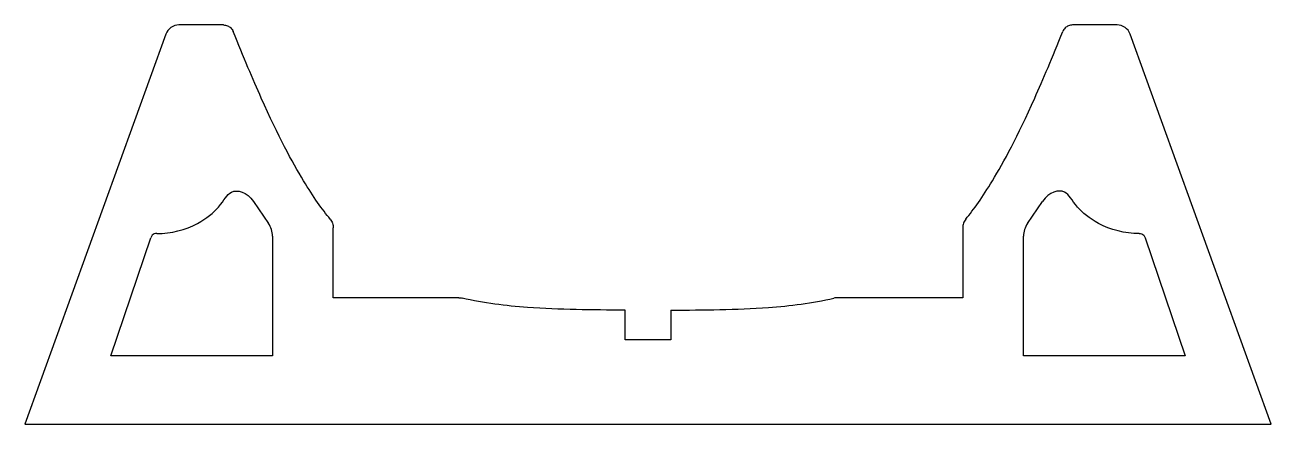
# Model space of a CAD drawing. Header units: millimetres. Extents: x -94 to 94, y -30 to 30.
import ezdxf

# ---------------------------------------------------------------- set-up
doc = ezdxf.new("R2010")
doc.units = ezdxf.units.MM
doc.layers.add('CUTOUTS', color=1, linetype='CONTINUOUS')
doc.layers.add('PERIMETER', color=5, linetype='CONTINUOUS')

msp = doc.modelspace()

# ---------------------------------------------------------------- linework, layer by layer
at = {"layer": 'CUTOUTS'}
for p, q in [((-59.42, 3.46), (-57.16, 0.16)), ((57.16, 0.16), (59.42, 3.46)), ((-56.56, -1.78), (-56.56, -19.77)), ((56.56, -19.77), (56.56, -1.78)), ((-80.91, -19.77), (-74.9, -1.99)), ((74.9, -1.99), (80.91, -19.77)), ((-56.56, -19.77), (-80.91, -19.77)), ((80.91, -19.77), (56.56, -19.77))]:
    msp.add_line(p, q, dxfattribs=at)
for centre, radius, start, end in [((-59.98, -1.78), 3.43, 0, 34.4141), ((59.98, -1.78), 3.42, 145.5859, 180)]:
    msp.add_arc(centre, radius, start, end, dxfattribs=at)
for points, knots in [([(-74, -1.36), (-71.86, -1.41), (-69.65, -0.79), (-67.86, 0.16), (-66.5, 0.88), (-65.42, 1.78), (-64.69, 2.62), (-63.8, 3.64), (-63.44, 4.54), (-62.74, 4.88), (-61.87, 5.3), (-60.41, 4.91), (-59.42, 3.46)], [-0.9708728, -0.9708728, -0.9708728, -0.9708728, -0.7158997, -0.7158997, -0.7158997, -0.5231573, -0.5231573, -0.5231573, -0.2889433, -0.2889433, -0.2889433, 0, 0, 0, 0]), ([(74, -1.36), (71.86, -1.41), (69.65, -0.79), (67.86, 0.16), (66.5, 0.88), (65.42, 1.78), (64.69, 2.62), (63.8, 3.64), (63.44, 4.54), (62.74, 4.88), (61.87, 5.3), (60.41, 4.91), (59.42, 3.46)], [-0.9708728, -0.9708728, -0.9708728, -0.9708728, -0.7158997, -0.7158997, -0.7158997, -0.5231573, -0.5231573, -0.5231573, -0.2889433, -0.2889433, -0.2889433, 0, 0, 0, 0]), ([(-74, -1.36), (-74.12, -1.36), (-74.24, -1.38), (-74.36, -1.42), (-74.47, -1.47), (-74.57, -1.53), (-74.66, -1.62), (-74.71, -1.67), (-74.76, -1.73), (-74.8, -1.79), (-74.84, -1.85), (-74.88, -1.92), (-74.9, -1.99)], [0, 0, 0, 0, 0.0390644, 0.0390644, 0.0390644, 0.0781289, 0.0781289, 0.0781289, 0.1025799, 0.1025799, 0.1025799, 0.1270309, 0.1270309, 0.1270309, 0.1270309]), ([(74, -1.36), (74.12, -1.36), (74.24, -1.38), (74.36, -1.42), (74.47, -1.47), (74.57, -1.53), (74.66, -1.62), (74.71, -1.67), (74.76, -1.73), (74.8, -1.79), (74.84, -1.85), (74.88, -1.92), (74.9, -1.99)], [0, 0, 0, 0, 0.0390644, 0.0390644, 0.0390644, 0.0781289, 0.0781289, 0.0781289, 0.1025799, 0.1025799, 0.1025799, 0.1270309, 0.1270309, 0.1270309, 0.1270309])]:
    msp.add_open_spline(points, degree=3, knots=knots, dxfattribs=at)
at = {"layer": 'PERIMETER'}
for p, q in [((-72.61, 28.66), (-93.85, -30.02)), ((-63.94, 30.02), (-70.66, 30.02)), ((70.66, 30.02), (63.94, 30.02)), ((93.85, -30.02), (72.61, 28.66)), ((-47.4, -11.03), (-47.4, -0.52)), ((47.4, -0.52), (47.4, -11.03)), ((-28.47, -11.03), (-47.4, -11.03)), ((47.4, -11.03), (28.47, -11.03)), ((-3.43, -17.37), (-3.43, -12.87)), ((3.42, -12.87), (3.42, -17.37)), ((3.42, -17.37), (-3.43, -17.37)), ((-93.85, -30.02), (93.85, -30.02))]:
    msp.add_line(p, q, dxfattribs=at)
for centre, radius, start, end in [((-70.66, 27.95), 2.07, 90, 160.0994), ((70.66, 27.95), 2.08, 19.9006, 90)]:
    msp.add_arc(centre, radius, start, end, dxfattribs=at)
for points, knots in [([(-63.94, 30.02), (-63.74, 30.02), (-63.54, 29.98), (-63.35, 29.91), (-63.16, 29.83), (-62.98, 29.71), (-62.84, 29.57), (-62.76, 29.5), (-62.69, 29.41), (-62.63, 29.32), (-62.57, 29.23), (-62.52, 29.14), (-62.48, 29.04)], [0, 0, 0, 0, 0.0585967, 0.0585967, 0.0585967, 0.1171933, 0.1171933, 0.1171933, 0.1478594, 0.1478594, 0.1478594, 0.1785255, 0.1785255, 0.1785255, 0.1785255]), ([(-47.86, 0.8), (-49.07, 2.28), (-50.39, 4.12), (-51.88, 6.57), (-53.64, 9.47), (-55.64, 13.21), (-58.25, 19.03), (-59.51, 21.83), (-60.91, 25.14), (-62.48, 29.04)], [0.0429113, 0.0429113, 0.0429113, 0.0429113, 0.3849332, 0.3849332, 0.3849332, 0.7895383, 0.7895383, 0.7895383, 0.9845489, 0.9845489, 0.9845489, 0.9845489]), ([(47.86, 0.8), (49.07, 2.28), (50.39, 4.12), (51.88, 6.57), (53.64, 9.47), (55.64, 13.21), (58.25, 19.03), (59.51, 21.83), (60.91, 25.14), (62.48, 29.04)], [0.0429113, 0.0429113, 0.0429113, 0.0429113, 0.3849332, 0.3849332, 0.3849332, 0.7895383, 0.7895383, 0.7895383, 0.9845489, 0.9845489, 0.9845489, 0.9845489]), ([(63.94, 30.02), (63.74, 30.02), (63.54, 29.98), (63.35, 29.91), (63.16, 29.83), (62.98, 29.71), (62.84, 29.57), (62.76, 29.5), (62.69, 29.41), (62.63, 29.32), (62.57, 29.23), (62.52, 29.14), (62.48, 29.04)], [0, 0, 0, 0, 0.0585967, 0.0585967, 0.0585967, 0.1171933, 0.1171933, 0.1171933, 0.1478594, 0.1478594, 0.1478594, 0.1785255, 0.1785255, 0.1785255, 0.1785255]), ([(-47.86, 0.8), (-47.71, 0.61), (-47.6, 0.4), (-47.52, 0.18), (-47.44, -0.04), (-47.4, -0.28), (-47.4, -0.52)], [0, 0, 0, 0, 0.0685969, 0.0685969, 0.0685969, 0.1371938, 0.1371938, 0.1371938, 0.1371938]), ([(47.86, 0.8), (47.71, 0.61), (47.6, 0.4), (47.52, 0.18), (47.44, -0.04), (47.4, -0.28), (47.4, -0.52)], [0, 0, 0, 0, 0.0685969, 0.0685969, 0.0685969, 0.1371938, 0.1371938, 0.1371938, 0.1371938]), ([(-28.47, -11.03), (-28.39, -11.03), (-28.32, -11.03), (-28.24, -11.04), (-28.16, -11.05), (-28.09, -11.06), (-28.01, -11.08)], [0, 0, 0, 0, 0.02219751, 0.02219751, 0.02219751, 0.04439502, 0.04439502, 0.04439502, 0.04439502]), ([(-3.43, -12.87), (-3.45, -12.87), (-3.48, -12.87), (-3.5, -12.87), (-8.4, -12.87), (-13.27, -12.84), (-18.14, -12.48), (-21.43, -12.24), (-24.71, -11.82), (-28.01, -11.08)], [-0.0030183, -0.0030183, -0.0030183, -0.0030183, 0, 0, 0, 0.591756, 0.591756, 0.591756, 0.9913153, 0.9913153, 0.9913153, 0.9913153]), ([(3.42, -12.87), (3.45, -12.87), (3.47, -12.87), (3.5, -12.87), (8.4, -12.87), (13.27, -12.84), (18.14, -12.48), (21.43, -12.24), (24.71, -11.82), (28.01, -11.08)], [-0.0030183, -0.0030183, -0.0030183, -0.0030183, 0, 0, 0, 0.591756, 0.591756, 0.591756, 0.9913153, 0.9913153, 0.9913153, 0.9913153]), ([(28.47, -11.03), (28.39, -11.03), (28.32, -11.03), (28.24, -11.04), (28.16, -11.05), (28.09, -11.06), (28.01, -11.08)], [0, 0, 0, 0, 0.02219751, 0.02219751, 0.02219751, 0.04439502, 0.04439502, 0.04439502, 0.04439502])]:
    msp.add_open_spline(points, degree=3, knots=knots, dxfattribs=at)

doc.saveas('drawing.dxf')
